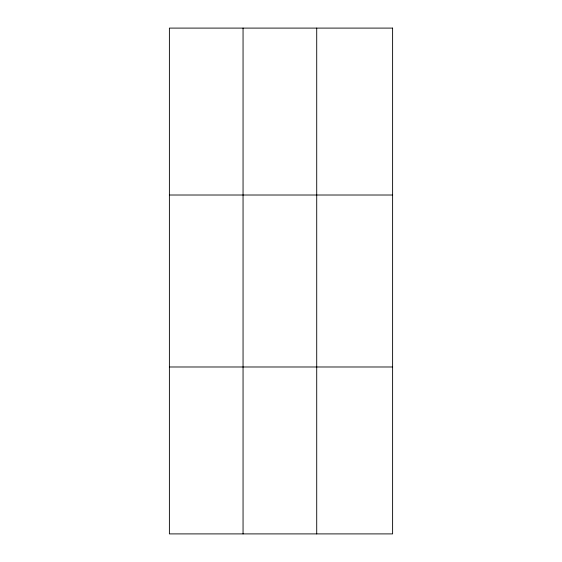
<?xml version="1.0" encoding="UTF-8"?>
<svg xmlns="http://www.w3.org/2000/svg" width="562" height="562" viewBox="0 0 562 562"><rect width="100%" height="100%" fill="white"/><g stroke="black" fill="none" stroke-linecap="round" stroke-linejoin="round"><path stroke-width="0.84" d="M243.051 28.1L243.051 533.9M316.715 28.1L316.715 533.9M169.387 195.014L392.613 195.014M169.387 366.986L392.613 366.986M392.613 28.1L392.613 533.9L169.387 533.9L169.387 28.1L392.613 28.1"/></g></svg>
